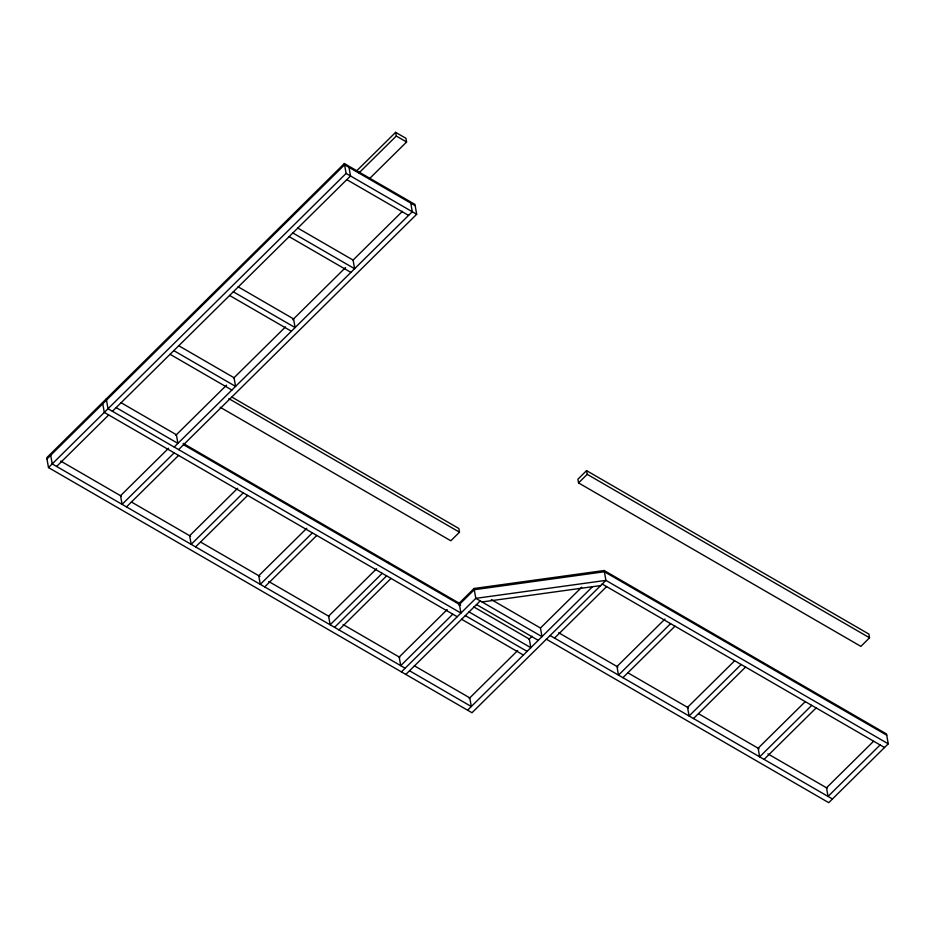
<?xml version="1.0" encoding="UTF-8"?>
<svg xmlns="http://www.w3.org/2000/svg" width="935" height="935" viewBox="0 0 935 935"><rect width="100%" height="100%" fill="white"/><g stroke="black" fill="none" stroke-linecap="round" stroke-linejoin="round"><path stroke-width="1.4" d="M178.597 449.606L416.683 214.279L414.953 204.414L344.36 163.555L46.75 457.718L48.491 467.582L471.988 712.75L605.915 580.378L604.174 570.514L474.068 588.489L459.19 603.192L460.932 613.056L108.016 408.747L106.274 398.883M46.972 458.945L344.583 164.782L415.163 205.653M48.491 467.582L346.102 173.419L344.36 163.555M56.626 466.46L108.705 414.976M112.422 411.295L350.52 175.967L348.989 167.342M356.305 171.222L395.634 132.338L405.93 138.298L406.585 142.003L369.313 178.83M359.028 172.87L396.288 136.042L395.634 132.338M175.768 435.348L226.492 385.22M233.738 378.056L285.502 326.899M292.748 319.735L345.541 267.55M352.787 260.386L402.471 211.275M168.557 448.274L120.557 495.714L122.076 504.351L174.167 452.867M174.179 447.059L412.277 211.731L410.757 203.094M126.494 506.899L178.573 455.427M237.642 488.28L189.653 535.72L191.172 544.345L243.252 492.874M195.579 546.905L247.67 495.421M306.762 528.287L258.761 575.726L260.281 584.363L312.372 532.88M264.698 586.911L316.778 535.439M376.606 568.725L328.606 616.165L330.137 624.79L382.216 573.319M334.543 627.35L386.623 575.866M338.949 629.898L391.04 578.426M231.973 397.153L458.851 528.497L459.506 532.202L450.822 540.781L220.169 407.239M586.561 470.632L577.888 479.223L578.543 482.916L860.866 646.365L869.55 637.787L868.896 634.082L586.561 470.632L587.215 474.337L869.55 637.787M447.187 609.585L399.198 657.024L400.718 665.662L452.797 614.178M578.543 482.916L587.215 474.337M458.793 605.038L474.29 589.716L604.396 571.752L886.731 735.19M401.407 671.891L475.81 598.353L605.915 580.378L888.25 743.828L828.726 802.662L546.391 639.213M405.813 674.439L480.216 600.901M469.16 698.503L517.686 650.538M529.046 639.306L532.144 636.244M474.068 588.489L475.81 598.353L541.984 636.653L540.465 628.028L581.71 587.25M467.582 710.191L592.521 586.701M554.525 638.091L606.605 586.607M664.972 619.052L616.971 666.491L618.491 675.117L670.57 623.645M622.897 677.676L674.988 626.193M734.524 660.916L687.552 707.351L689.072 715.976L741.163 664.504M693.49 718.536L745.569 667.052M805.117 701.776L758.133 748.21L759.652 756.847L811.744 705.364M764.07 759.395L816.15 707.924M873.489 741.361L826.517 787.796L828.036 796.433L880.115 744.95M482.051 601.965L600.656 585.579M396.288 136.042L406.585 142.003M346.102 173.419L416.683 214.279M346.792 179.649L408.56 215.401M297.634 227.976L353.091 260.082L354.61 268.719L292.854 232.967M289.137 236.637L350.894 272.401M238.109 286.811L293.567 318.917L295.086 327.554L233.329 291.802M229.613 295.472L291.369 331.224M604.174 570.514L886.509 733.963L888.25 743.828M602.198 584.059L884.533 747.509M178.585 345.646L234.042 377.752L235.562 386.389L173.805 350.625M170.088 354.307L231.845 390.059M228.853 398.661L459.506 532.202M558.674 632.738L617.918 667.029M627.993 672.873L688.499 707.9M698.585 713.732L759.08 748.76M767.904 753.867L827.148 788.158M491.307 599.569L540.465 628.028M550.119 635.531L832.442 798.981M476.499 604.583L538.256 640.335M120.919 402.634L176.388 434.74L177.907 443.377L116.139 407.625M473.846 606.955L529.303 639.061L530.823 647.686L469.066 611.934M183.155 443.389L459.19 603.192M183.377 444.628L460.663 605.155M465.338 615.616L527.106 651.368M457.203 616.738L104.288 412.417L102.768 403.791M461.621 619.286L523.378 655.038M60.775 461.107L121.27 496.134M131.356 501.966L190.6 536.269M200.674 542.101L259.918 576.392M268.742 581.5L329.237 616.527M343.11 624.557L399.818 657.387M414.322 665.778L469.779 697.884L471.298 706.521L409.542 670.769M405.124 668.209L52.208 463.9L50.689 455.275M388.609 562.332L388.82 563.56"/></g></svg>
